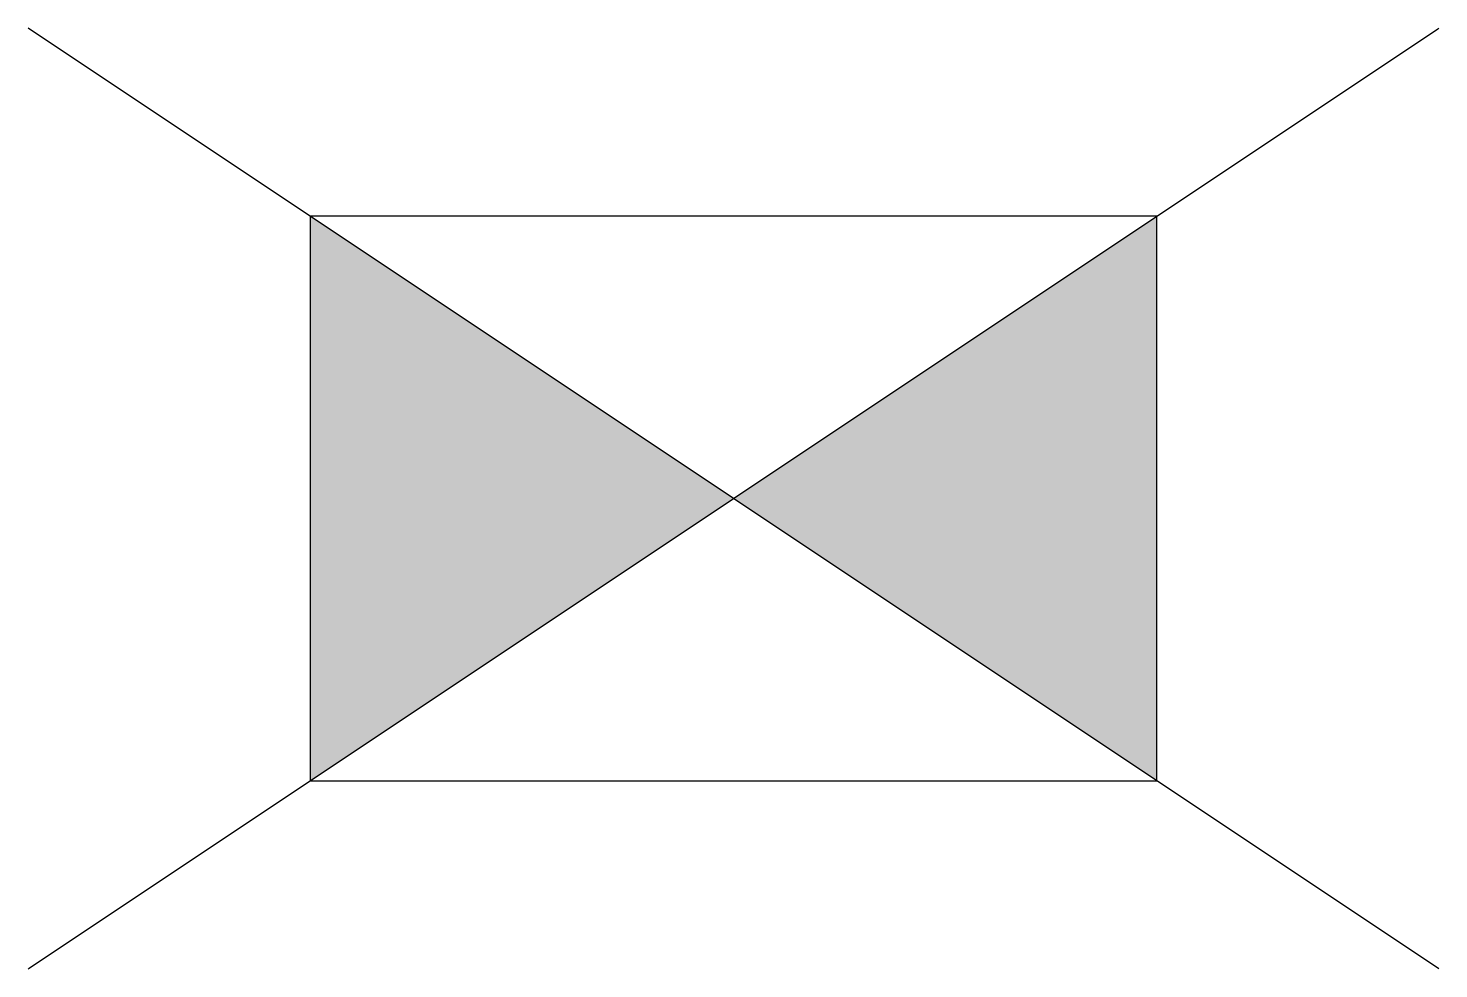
# Model space of a CAD drawing. Extents: x -1.88 to 1.88, y -0.5 to 2.
import ezdxf

# ---------------------------------------------------------------- set-up
doc = ezdxf.new("R2010")
doc.units = 0
doc.header["$LTSCALE"] = 0.2

msp = doc.modelspace()

# ---------------------------------------------------------------- hatches: boundary and pattern name
h = msp.add_hatch(color=256)
h.dxf.hatch_style = 1
h.paths.add_polyline_path([(-1.125, 1.5), (-1.125, 0), (0, 0.75)])
h.paths.add_polyline_path([(1.125, 1.5), (0, 0.75), (1.125, 0)])

# ---------------------------------------------------------------- linework, layer by layer
for p, q in [((-1.875, -0.5), (1.875, 2)), ((1.875, -0.5), (-1.875, 2)), ((-1.125, 0), (1.125, 1.5)), ((1.125, 0), (-1.125, 1.5))]:
    msp.add_line(p, q)
msp.add_lwpolyline([(-1.125, 0), (1.125, 0), (1.125, 1.5), (-1.125, 1.5)], close=True)

doc.saveas('drawing.dxf')
